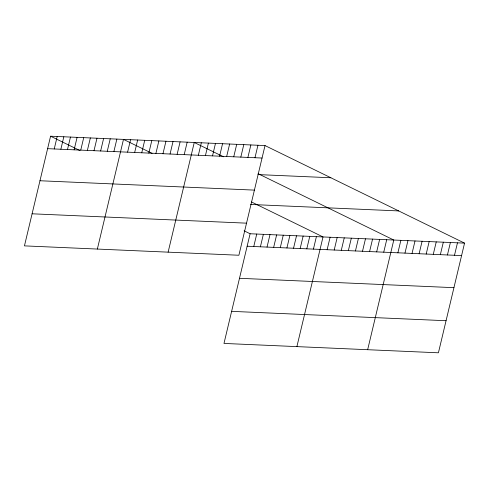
<?xml version="1.0" encoding="UTF-8"?>
<svg xmlns="http://www.w3.org/2000/svg" width="489" height="489" viewBox="0 0 489 489"><rect width="100%" height="100%" fill="white"/><g stroke="black" fill="none" stroke-linecap="round" stroke-linejoin="round"><path stroke-width="0.73" d="M50.581 136.199L24.45 245.875L238.889 255.246L265.02 145.569L50.581 136.199L79.841 150.508M54.236 148.956L57.207 136.486M60.862 149.243L63.833 136.779M67.494 149.536L70.465 137.067M74.12 149.823L77.091 137.36M80.752 150.117L83.717 137.647M87.378 150.404L90.349 137.935M94.004 150.691L96.975 138.228M100.636 150.985L103.601 138.515M107.262 151.272L110.233 138.809M113.888 151.566L116.859 139.096M97.36 249.06L123.491 139.383L152.085 153.369M127.592 152.165L130.563 139.695M134.671 152.47L137.641 140.001M141.749 152.782L144.72 140.312M148.821 153.088L151.792 140.624M155.899 153.399L158.87 140.93M162.978 153.711L165.948 141.242M170.056 154.017L173.02 141.547M177.128 154.328L180.099 141.859M184.206 154.634L187.177 142.171M168.124 252.153L194.255 142.476L223.516 156.786M198.357 155.251L201.327 142.788M205.435 155.563L208.406 143.094M212.513 155.875L215.484 143.405M219.592 156.18L222.556 143.717M226.664 156.492L229.634 144.023M233.742 156.798L236.713 144.334M240.82 157.11L243.791 144.64M247.892 157.421L250.863 144.952M254.971 157.727L257.941 145.264M244.127 230.826L250.111 233.754L223.98 343.431L438.419 352.801L464.55 243.125L265.02 145.569M253.767 246.511L256.737 234.042M260.399 246.798L263.369 234.329M267.025 247.086L269.995 234.622M273.657 247.379L276.621 234.909M280.283 247.666L283.253 235.203M286.909 247.96L289.879 235.49M293.541 248.247L296.505 235.777M300.167 248.534L303.137 236.071M306.792 248.828L309.763 236.358M313.425 249.115L316.395 236.652M296.89 346.615L323.021 236.939L251.523 201.981M327.129 249.714L330.099 237.251M334.201 250.026L337.172 237.556M341.279 250.331L344.25 237.868M348.357 250.643L351.328 238.174M355.436 250.955L358.4 238.485M362.508 251.26L365.479 238.791M369.586 251.572L372.557 239.103M376.664 251.878L379.635 239.414M383.737 252.19L386.707 239.72M367.655 349.708L393.786 240.032L258.1 173.693M397.893 252.807L400.864 240.337M404.965 253.119L407.936 240.649M412.044 253.424L415.014 240.961M419.122 253.736L422.093 241.266M426.2 254.042L429.165 241.578M433.272 254.353L436.243 241.884M440.351 254.665L443.321 242.196M447.429 254.971L450.4 242.507M454.501 255.282L457.472 242.813M47.61 148.668L262.049 158.039M257.978 174.579L330.864 177.764M39.964 180.747L254.402 190.117M250.545 204.457L398.706 210.93M32.091 213.797L246.529 223.167M250.111 233.754L464.55 243.125M247.141 246.218L461.579 255.588M239.5 278.296L453.939 287.673M231.627 311.352L446.066 320.723"/></g></svg>
